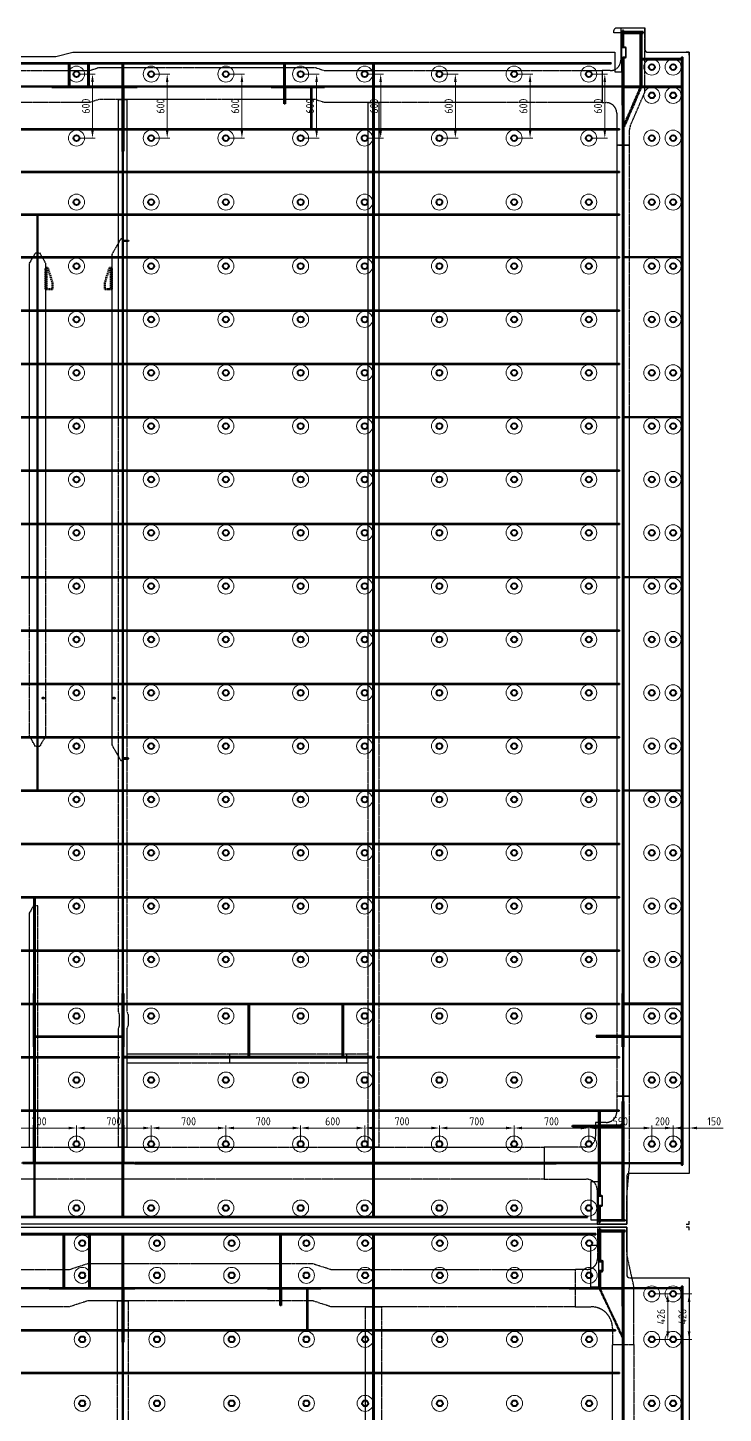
# Model space of a CAD drawing. Header units: millimetres. Extents: x -15442 to 12548, y -1071 to 35750.
# Drawn here: x -8719 to -2202, y 22660 to 35649 of the extents above; entities that cross this region are included whole.
import ezdxf

# ---------------------------------------------------------------- set-up
doc = ezdxf.new("R2010")
doc.units = ezdxf.units.MM
for name, pattern in [('ACAD_ISO10W100', [18, 12, -3, 0, -3]), ('AM_ISO02W050', [7.5, 6, -1.5]), ('AM_ISO08W050', [18, 12, -1.5, 3, -1.5]), ('AM_ISO09W050', [22.5, 12, -1.5, 3, -1.5, 3, -1.5])]:
    doc.linetypes.add(name, pattern=pattern)
for name, color, linetype, lineweight in [('Mechanical-AM_0', 7, 'Continuous', 40), ('Mechanical-AM_11', 3, 'AM_ISO09W050', 25), ('Mechanical-AM_2', 40, 'ACAD_ISO10W100', 70), ('Mechanical-AM_3', 6, 'AM_ISO02W050', 35), ('Mechanical-AM_7', 4, 'AM_ISO08W050', 25), ('Mechanical-AM_9', 253, 'Continuous', 0)]:
    doc.layers.add(name, color=color, linetype=linetype, lineweight=lineweight)
doc.styles.get("Standard").update_dxf_attribs({"font": 'ISOCP.SHX'})
doc.dimstyles.new('AM_ISO', dxfattribs={"dimtxt": 3, "dimasz": 3, "dimexe": 1, "dimexo": 1, "dimgap": 1, "dimtad": 1, "dimdec": 0, "dimdsep": 46, "dimtxsty": 'Standard', "dimcen": 0, "dimclrd": 256, "dimclre": 256, "dimclrt": 2, "dimadec": 0, "dimazin": 2, "dimtp": 0.1, "dimtm": 0.1, "dimtfac": 0.71, "dimtdec": 0, "dimtmove": 0, "dimatfit": 3, "dimfxl": 1, "dimtzin": 0, "dimlwd": -1, "dimlwe": -1, "dimarcsym": 1})

# ---------------------------------------------------------------- blocks, each defined once
blk = doc.blocks.new('cover in closed box DN90xSCH40')
for points in [[(30, 51), (5, 51), (5, 45), (30, 45)], [(36, -48), (36, 48), (30, 48), (30, -48)], [(30, -45), (5, -45), (5, -51), (30, -51)]]:
    blk.add_lwpolyline(points, close=True)
for points in [[(5, 51), (2, 51), (5, 48)], [(30, 48), (30, 51), (33, 48)], [(5, -51), (5, -48), (2, -51)], [(30, -48), (30, -51), (33, -48)]]:
    blk.add_solid(points)
blk = doc.blocks.new('stop plate-tv')
blk.add_line((200, 9), (0, 9))
blk.add_lwpolyline([(0, 0), (200, 0), (200, 20), (60, 65), (0, 65)], close=True)
blk = doc.blocks.new('*D1451')
at = {"layer": 'Defpoints', "color": 0, "transparency": 16777216}
for p in [(-8262, 25334), (-8962, 25184), (-8262, 25184)]:
    blk.add_point(p, dxfattribs=at)
at = {"layer": 'Mechanical-AM_9', "transparency": 16777216}
for p, q in [((-8962, 25209), (-8962, 25359)), ((-8887, 25334), (-8337, 25334)), ((-8262, 25209), (-8262, 25359))]:
    blk.add_line(p, q, dxfattribs=at)
for points in [[(-8887, 25347), (-8887, 25322), (-8962, 25334)], [(-8337, 25347), (-8337, 25322), (-8262, 25334)]]:
    blk.add_solid(points, dxfattribs=at)
at = {"layer": 'Mechanical-AM_9', "color": 2, "transparency": 16777216, "insert": (-8612, 25397), "char_height": 75, "attachment_point": 5}
blk.add_mtext('700', dxfattribs=at)
blk = doc.blocks.new('*D1452')
at = {"layer": 'Defpoints', "color": 0, "transparency": 16777216}
for p in [(-7562, 25334), (-8262, 25184), (-7562, 25184)]:
    blk.add_point(p, dxfattribs=at)
at = {"layer": 'Mechanical-AM_9', "transparency": 16777216}
for p, q in [((-8262, 25209), (-8262, 25359)), ((-8187, 25334), (-7637, 25334)), ((-7562, 25209), (-7562, 25359))]:
    blk.add_line(p, q, dxfattribs=at)
for points in [[(-8187, 25347), (-8187, 25322), (-8262, 25334)], [(-7637, 25347), (-7637, 25322), (-7562, 25334)]]:
    blk.add_solid(points, dxfattribs=at)
at = {"layer": 'Mechanical-AM_9', "color": 2, "transparency": 16777216, "insert": (-7912, 25397), "char_height": 75, "attachment_point": 5}
blk.add_mtext('700', dxfattribs=at)
blk = doc.blocks.new('*D1453')
at = {"layer": 'Defpoints', "color": 0, "transparency": 16777216}
for p in [(-6862, 25334), (-7562, 25184), (-6862, 25184)]:
    blk.add_point(p, dxfattribs=at)
at = {"layer": 'Mechanical-AM_9', "transparency": 16777216}
for p, q in [((-7562, 25209), (-7562, 25359)), ((-7487, 25334), (-6937, 25334)), ((-6862, 25209), (-6862, 25359))]:
    blk.add_line(p, q, dxfattribs=at)
for points in [[(-7487, 25347), (-7487, 25322), (-7562, 25334)], [(-6937, 25347), (-6937, 25322), (-6862, 25334)]]:
    blk.add_solid(points, dxfattribs=at)
at = {"layer": 'Mechanical-AM_9', "color": 2, "transparency": 16777216, "insert": (-7212, 25397), "char_height": 75, "attachment_point": 5}
blk.add_mtext('700', dxfattribs=at)
blk = doc.blocks.new('*D1454')
at = {"layer": 'Defpoints', "color": 0, "transparency": 16777216}
for p in [(-6162, 25334), (-6862, 25184), (-6162, 25184)]:
    blk.add_point(p, dxfattribs=at)
at = {"layer": 'Mechanical-AM_9', "transparency": 16777216}
for p, q in [((-6862, 25209), (-6862, 25359)), ((-6787, 25334), (-6237, 25334)), ((-6162, 25209), (-6162, 25359))]:
    blk.add_line(p, q, dxfattribs=at)
for points in [[(-6787, 25347), (-6787, 25322), (-6862, 25334)], [(-6237, 25347), (-6237, 25322), (-6162, 25334)]]:
    blk.add_solid(points, dxfattribs=at)
at = {"layer": 'Mechanical-AM_9', "color": 2, "transparency": 16777216, "insert": (-6512, 25397), "char_height": 75, "attachment_point": 5}
blk.add_mtext('700', dxfattribs=at)
blk = doc.blocks.new('*D1455')
at = {"layer": 'Defpoints', "color": 0, "transparency": 16777216}
for p in [(-5562, 25334), (-6162, 25184), (-5562, 25184)]:
    blk.add_point(p, dxfattribs=at)
at = {"layer": 'Mechanical-AM_9', "transparency": 16777216}
for p, q in [((-6162, 25209), (-6162, 25359)), ((-6087, 25334), (-5637, 25334)), ((-5562, 25209), (-5562, 25359))]:
    blk.add_line(p, q, dxfattribs=at)
for points in [[(-6087, 25347), (-6087, 25322), (-6162, 25334)], [(-5637, 25347), (-5637, 25322), (-5562, 25334)]]:
    blk.add_solid(points, dxfattribs=at)
at = {"layer": 'Mechanical-AM_9', "color": 2, "transparency": 16777216, "insert": (-5862, 25397), "char_height": 75, "attachment_point": 5}
blk.add_mtext('600', dxfattribs=at)
blk = doc.blocks.new('*D1456')
at = {"layer": 'Defpoints', "color": 0, "transparency": 16777216}
for p in [(-4862, 25334), (-5562, 25184), (-4862, 25184)]:
    blk.add_point(p, dxfattribs=at)
at = {"layer": 'Mechanical-AM_9', "transparency": 16777216}
for p, q in [((-5562, 25209), (-5562, 25359)), ((-5487, 25334), (-4937, 25334)), ((-4862, 25209), (-4862, 25359))]:
    blk.add_line(p, q, dxfattribs=at)
for points in [[(-5487, 25347), (-5487, 25322), (-5562, 25334)], [(-4937, 25347), (-4937, 25322), (-4862, 25334)]]:
    blk.add_solid(points, dxfattribs=at)
at = {"layer": 'Mechanical-AM_9', "color": 2, "transparency": 16777216, "insert": (-5212, 25397), "char_height": 75, "attachment_point": 5}
blk.add_mtext('700', dxfattribs=at)
blk = doc.blocks.new('*D1457')
at = {"layer": 'Defpoints', "color": 0, "transparency": 16777216}
for p in [(-4162, 25334), (-4862, 25184), (-4162, 25184)]:
    blk.add_point(p, dxfattribs=at)
at = {"layer": 'Mechanical-AM_9', "transparency": 16777216}
for p, q in [((-4862, 25209), (-4862, 25359)), ((-4787, 25334), (-4237, 25334)), ((-4162, 25209), (-4162, 25359))]:
    blk.add_line(p, q, dxfattribs=at)
for points in [[(-4787, 25347), (-4787, 25322), (-4862, 25334)], [(-4237, 25347), (-4237, 25322), (-4162, 25334)]]:
    blk.add_solid(points, dxfattribs=at)
at = {"layer": 'Mechanical-AM_9', "color": 2, "transparency": 16777216, "insert": (-4512, 25397), "char_height": 75, "attachment_point": 5}
blk.add_mtext('700', dxfattribs=at)
blk = doc.blocks.new('*D1458')
at = {"layer": 'Defpoints', "color": 0, "transparency": 16777216}
for p in [(-3462, 25334), (-4162, 25184), (-3462, 25184)]:
    blk.add_point(p, dxfattribs=at)
at = {"layer": 'Mechanical-AM_9', "transparency": 16777216}
for p, q in [((-4162, 25209), (-4162, 25359)), ((-4087, 25334), (-3537, 25334)), ((-3462, 25209), (-3462, 25359))]:
    blk.add_line(p, q, dxfattribs=at)
for points in [[(-4087, 25347), (-4087, 25322), (-4162, 25334)], [(-3537, 25347), (-3537, 25322), (-3462, 25334)]]:
    blk.add_solid(points, dxfattribs=at)
at = {"layer": 'Mechanical-AM_9', "color": 2, "transparency": 16777216, "insert": (-3812, 25397), "char_height": 75, "attachment_point": 5}
blk.add_mtext('700', dxfattribs=at)
blk = doc.blocks.new('*D1459')
at = {"layer": 'Defpoints', "color": 0, "transparency": 16777216}
for p in [(-2872, 25334), (-3462, 25184), (-2872, 25184)]:
    blk.add_point(p, dxfattribs=at)
at = {"layer": 'Mechanical-AM_9', "transparency": 16777216}
for p, q in [((-3462, 25209), (-3462, 25359)), ((-3387, 25334), (-2947, 25334)), ((-2872, 25209), (-2872, 25359))]:
    blk.add_line(p, q, dxfattribs=at)
for points in [[(-3387, 25347), (-3387, 25322), (-3462, 25334)], [(-2947, 25347), (-2947, 25322), (-2872, 25334)]]:
    blk.add_solid(points, dxfattribs=at)
at = {"layer": 'Mechanical-AM_9', "color": 2, "transparency": 16777216, "insert": (-3167, 25397), "char_height": 75, "attachment_point": 5}
blk.add_mtext('590', dxfattribs=at)
blk = doc.blocks.new('*D1460')
at = {"layer": 'Defpoints', "color": 0, "transparency": 16777216}
for p in [(-2672, 25334), (-2872, 25184), (-2672, 25184)]:
    blk.add_point(p, dxfattribs=at)
at = {"layer": 'Mechanical-AM_9', "transparency": 16777216}
for p, q in [((-2947, 25334), (-3022, 25334)), ((-2872, 25209), (-2872, 25359)), ((-2872, 25334), (-2672, 25334)), ((-2672, 25209), (-2672, 25359)), ((-2597, 25334), (-2522, 25334))]:
    blk.add_line(p, q, dxfattribs=at)
for points in [[(-2947, 25347), (-2947, 25322), (-2872, 25334)], [(-2597, 25347), (-2597, 25322), (-2672, 25334)]]:
    blk.add_solid(points, dxfattribs=at)
at = {"layer": 'Mechanical-AM_9', "color": 2, "transparency": 16777216, "insert": (-2772, 25397), "char_height": 75, "attachment_point": 5}
blk.add_mtext('200', dxfattribs=at)
blk = doc.blocks.new('*D1461')
at = {"layer": 'Defpoints', "color": 0, "transparency": 16777216}
for p in [(-2522, 25334), (-2672, 25184), (-2522, 25184)]:
    blk.add_point(p, dxfattribs=at)
at = {"layer": 'Mechanical-AM_9', "transparency": 16777216}
for p, q in [((-2747, 25334), (-2822, 25334)), ((-2672, 25209), (-2672, 25359)), ((-2672, 25334), (-2522, 25334)), ((-2522, 25209), (-2522, 25359)), ((-2447, 25334), (-2202, 25334))]:
    blk.add_line(p, q, dxfattribs=at)
for points in [[(-2747, 25347), (-2747, 25322), (-2672, 25334)], [(-2447, 25347), (-2447, 25322), (-2522, 25334)]]:
    blk.add_solid(points, dxfattribs=at)
at = {"layer": 'Mechanical-AM_9', "color": 2, "transparency": 16777216, "insert": (-2287, 25397), "char_height": 75, "attachment_point": 5}
blk.add_mtext('150', dxfattribs=at)
blk = doc.blocks.new('*D1433')
at = {"layer": 'Defpoints', "color": 0, "transparency": 16777216}
for p in [(-8262, 35214), (-8112, 35214), (-8262, 34614)]:
    blk.add_point(p, dxfattribs=at)
at = {"layer": 'Mechanical-AM_9', "transparency": 16777216}
for p, q in [((-8237, 35214), (-8087, 35214)), ((-8112, 34689), (-8112, 35139)), ((-8237, 34614), (-8087, 34614))]:
    blk.add_line(p, q, dxfattribs=at)
for points in [[(-8125, 35139), (-8100, 35139), (-8112, 35214)], [(-8125, 34689), (-8100, 34689), (-8112, 34614)]]:
    blk.add_solid(points, dxfattribs=at)
at = {"layer": 'Mechanical-AM_9', "color": 2, "transparency": 16777216, "insert": (-8175, 34914), "char_height": 75, "attachment_point": 5, "rotation": 90}
blk.add_mtext('600', dxfattribs=at)
blk = doc.blocks.new('*D1434')
at = {"layer": 'Defpoints', "color": 0, "transparency": 16777216}
for p in [(-7562, 35214), (-7412, 35214), (-7562, 34614)]:
    blk.add_point(p, dxfattribs=at)
at = {"layer": 'Mechanical-AM_9', "transparency": 16777216}
for p, q in [((-7537, 35214), (-7387, 35214)), ((-7412, 34689), (-7412, 35139)), ((-7537, 34614), (-7387, 34614))]:
    blk.add_line(p, q, dxfattribs=at)
for points in [[(-7425, 35139), (-7400, 35139), (-7412, 35214)], [(-7425, 34689), (-7400, 34689), (-7412, 34614)]]:
    blk.add_solid(points, dxfattribs=at)
at = {"layer": 'Mechanical-AM_9', "color": 2, "transparency": 16777216, "insert": (-7475, 34914), "char_height": 75, "attachment_point": 5, "rotation": 90}
blk.add_mtext('600', dxfattribs=at)
blk = doc.blocks.new('*D1435')
at = {"layer": 'Defpoints', "color": 0, "transparency": 16777216}
for p in [(-6862, 35214), (-6712, 35214), (-6862, 34614)]:
    blk.add_point(p, dxfattribs=at)
at = {"layer": 'Mechanical-AM_9', "transparency": 16777216}
for p, q in [((-6837, 35214), (-6687, 35214)), ((-6712, 34689), (-6712, 35139)), ((-6837, 34614), (-6687, 34614))]:
    blk.add_line(p, q, dxfattribs=at)
for points in [[(-6725, 35139), (-6700, 35139), (-6712, 35214)], [(-6725, 34689), (-6700, 34689), (-6712, 34614)]]:
    blk.add_solid(points, dxfattribs=at)
at = {"layer": 'Mechanical-AM_9', "color": 2, "transparency": 16777216, "insert": (-6775, 34914), "char_height": 75, "attachment_point": 5, "rotation": 90}
blk.add_mtext('600', dxfattribs=at)
blk = doc.blocks.new('*D1436')
at = {"layer": 'Defpoints', "color": 0, "transparency": 16777216}
for p in [(-6162, 35214), (-6012, 35214), (-6162, 34614)]:
    blk.add_point(p, dxfattribs=at)
at = {"layer": 'Mechanical-AM_9', "transparency": 16777216}
for p, q in [((-6137, 35214), (-5987, 35214)), ((-6012, 34689), (-6012, 35139)), ((-6137, 34614), (-5987, 34614))]:
    blk.add_line(p, q, dxfattribs=at)
for points in [[(-6025, 35139), (-6000, 35139), (-6012, 35214)], [(-6025, 34689), (-6000, 34689), (-6012, 34614)]]:
    blk.add_solid(points, dxfattribs=at)
at = {"layer": 'Mechanical-AM_9', "color": 2, "transparency": 16777216, "insert": (-6075, 34914), "char_height": 75, "attachment_point": 5, "rotation": 90}
blk.add_mtext('600', dxfattribs=at)
blk = doc.blocks.new('*D1437')
at = {"layer": 'Defpoints', "color": 0, "transparency": 16777216}
for p in [(-5562, 35214), (-5412, 35214), (-5562, 34614)]:
    blk.add_point(p, dxfattribs=at)
at = {"layer": 'Mechanical-AM_9', "transparency": 16777216}
for p, q in [((-5537, 35214), (-5387, 35214)), ((-5412, 34689), (-5412, 35139)), ((-5537, 34614), (-5387, 34614))]:
    blk.add_line(p, q, dxfattribs=at)
for points in [[(-5425, 35139), (-5400, 35139), (-5412, 35214)], [(-5425, 34689), (-5400, 34689), (-5412, 34614)]]:
    blk.add_solid(points, dxfattribs=at)
at = {"layer": 'Mechanical-AM_9', "color": 2, "transparency": 16777216, "insert": (-5475, 34914), "char_height": 75, "attachment_point": 5, "rotation": 90}
blk.add_mtext('600', dxfattribs=at)
blk = doc.blocks.new('*D1438')
at = {"layer": 'Defpoints', "color": 0, "transparency": 16777216}
for p in [(-4862, 35214), (-4712, 35214), (-4862, 34614)]:
    blk.add_point(p, dxfattribs=at)
at = {"layer": 'Mechanical-AM_9', "transparency": 16777216}
for p, q in [((-4837, 35214), (-4687, 35214)), ((-4712, 34689), (-4712, 35139)), ((-4837, 34614), (-4687, 34614))]:
    blk.add_line(p, q, dxfattribs=at)
for points in [[(-4725, 35139), (-4700, 35139), (-4712, 35214)], [(-4725, 34689), (-4700, 34689), (-4712, 34614)]]:
    blk.add_solid(points, dxfattribs=at)
at = {"layer": 'Mechanical-AM_9', "color": 2, "transparency": 16777216, "insert": (-4775, 34914), "char_height": 75, "attachment_point": 5, "rotation": 90}
blk.add_mtext('600', dxfattribs=at)
blk = doc.blocks.new('*D1439')
at = {"layer": 'Defpoints', "color": 0, "transparency": 16777216}
for p in [(-4162, 35214), (-4012, 35214), (-4162, 34614)]:
    blk.add_point(p, dxfattribs=at)
at = {"layer": 'Mechanical-AM_9', "transparency": 16777216}
for p, q in [((-4137, 35214), (-3987, 35214)), ((-4012, 34689), (-4012, 35139)), ((-4137, 34614), (-3987, 34614))]:
    blk.add_line(p, q, dxfattribs=at)
for points in [[(-4025, 35139), (-4000, 35139), (-4012, 35214)], [(-4025, 34689), (-4000, 34689), (-4012, 34614)]]:
    blk.add_solid(points, dxfattribs=at)
at = {"layer": 'Mechanical-AM_9', "color": 2, "transparency": 16777216, "insert": (-4075, 34914), "char_height": 75, "attachment_point": 5, "rotation": 90}
blk.add_mtext('600', dxfattribs=at)
blk = doc.blocks.new('*D1440')
at = {"layer": 'Defpoints', "color": 0, "transparency": 16777216}
for p in [(-3462, 35214), (-3312, 35214), (-3462, 34614)]:
    blk.add_point(p, dxfattribs=at)
at = {"layer": 'Mechanical-AM_9', "transparency": 16777216}
for p, q in [((-3437, 35214), (-3287, 35214)), ((-3312, 34689), (-3312, 35139)), ((-3437, 34614), (-3287, 34614))]:
    blk.add_line(p, q, dxfattribs=at)
for points in [[(-3325, 35139), (-3300, 35139), (-3312, 35214)], [(-3325, 34689), (-3300, 34689), (-3312, 34614)]]:
    blk.add_solid(points, dxfattribs=at)
at = {"layer": 'Mechanical-AM_9', "color": 2, "transparency": 16777216, "insert": (-3375, 34914), "char_height": 75, "attachment_point": 5, "rotation": 90}
blk.add_mtext('600', dxfattribs=at)
blk = doc.blocks.new('*D1548')
at = {"layer": 'Defpoints', "color": 0, "transparency": 16777216}
for p in [(-2672, 23779), (-2522, 23779), (-2672, 23353)]:
    blk.add_point(p, dxfattribs=at)
at = {"layer": 'Mechanical-AM_9', "transparency": 16777216}
for p, q in [((-2647, 23779), (-2497, 23779)), ((-2522, 23428), (-2522, 23704)), ((-2647, 23353), (-2497, 23353))]:
    blk.add_line(p, q, dxfattribs=at)
for points in [[(-2535, 23704), (-2510, 23704), (-2522, 23779)], [(-2535, 23428), (-2510, 23428), (-2522, 23353)]]:
    blk.add_solid(points, dxfattribs=at)
at = {"layer": 'Mechanical-AM_9', "color": 2, "transparency": 16777216, "insert": (-2585, 23566), "char_height": 75, "attachment_point": 5, "rotation": 90}
blk.add_mtext('426', dxfattribs=at)
blk = doc.blocks.new('*D1551')
at = {"layer": 'Defpoints', "color": 0, "transparency": 16777216}
for p in [(-2872, 23779), (-2722, 23779), (-2872, 23353)]:
    blk.add_point(p, dxfattribs=at)
at = {"layer": 'Mechanical-AM_9', "transparency": 16777216}
for p, q in [((-2847, 23779), (-2697, 23779)), ((-2722, 23428), (-2722, 23704)), ((-2847, 23353), (-2697, 23353))]:
    blk.add_line(p, q, dxfattribs=at)
for points in [[(-2735, 23704), (-2710, 23704), (-2722, 23779)], [(-2735, 23428), (-2710, 23428), (-2722, 23353)]]:
    blk.add_solid(points, dxfattribs=at)
at = {"layer": 'Mechanical-AM_9', "color": 2, "transparency": 16777216, "insert": (-2785, 23566), "char_height": 75, "attachment_point": 5, "rotation": 90}
blk.add_mtext('426', dxfattribs=at)
blk = doc.blocks.new('PNL_01_2_1_L.H_2', base_point=(-15292.1, 24434.2))
at = {"color": 4}
for centre in [(-8262.1, 35214.2), (-7562.1, 35214.2), (-6862.1, 35214.2), (-6162.1, 35214.2), (-5562.1, 35214.2), (-4862.1, 35214.2), (-4162.1, 35214.2), (-3462.1, 35214.2)]:
    blk.add_circle(centre, 27.5, dxfattribs=at)
for centre in [(-2872.1, 35280.2), (-2672.1, 35280.2), (-2872.1, 35015.2), (-2672.1, 35015.2), (-8262.1, 34614.2), (-7562.1, 34614.2), (-6862.1, 34614.2), (-6162.1, 34614.2), (-5562.1, 34614.2), (-4862.1, 34614.2), (-4162.1, 34614.2), (-3462.1, 34614.2), (-2872.1, 34614.2), (-2672.1, 34614.2), (-8262.1, 34014.2), (-7562.1, 34014.2), (-6862.1, 34014.2), (-6162.1, 34014.2), (-5562.1, 34014.2), (-4862.1, 34014.2), (-4162.1, 34014.2), (-3462.1, 34014.2), (-2872.1, 34014.2), (-2672.1, 34014.2), (-8262.1, 33414.2), (-7562.1, 33414.2), (-6862.1, 33414.2), (-6162.1, 33414.2), (-5562.1, 33414.2), (-4862.1, 33414.2), (-4162.1, 33414.2), (-3462.1, 33414.2), (-2872.1, 33414.2), (-2672.1, 33414.2), (-8262.1, 32914.2), (-7562.1, 32914.2), (-6862.1, 32914.2), (-6162.1, 32914.2), (-5562.1, 32914.2), (-4862.1, 32914.2), (-4162.1, 32914.2), (-3462.1, 32914.2), (-2872.1, 32914.2), (-2672.1, 32914.2), (-8262.1, 32414.2), (-7562.1, 32414.2), (-6862.1, 32414.2), (-6162.1, 32414.2), (-5562.1, 32414.2), (-4862.1, 32414.2), (-4162.1, 32414.2), (-3462.1, 32414.2), (-2872.1, 32414.2), (-2672.1, 32414.2), (-8262.1, 31914.2), (-7562.1, 31914.2), (-6862.1, 31914.2), (-6162.1, 31914.2), (-5562.1, 31914.2), (-4862.1, 31914.2), (-4162.1, 31914.2), (-3462.1, 31914.2), (-2872.1, 31914.2), (-2672.1, 31914.2), (-8262.1, 31414.2), (-7562.1, 31414.2), (-6862.1, 31414.2), (-6162.1, 31414.2), (-5562.1, 31414.2), (-4862.1, 31414.2), (-4162.1, 31414.2), (-3462.1, 31414.2), (-2872.1, 31414.2), (-2672.1, 31414.2), (-8262.1, 30914.2), (-7562.1, 30914.2), (-6862.1, 30914.2), (-6162.1, 30914.2), (-5562.1, 30914.2), (-4862.1, 30914.2), (-4162.1, 30914.2), (-3462.1, 30914.2), (-2872.1, 30914.2), (-2672.1, 30914.2), (-8262.1, 30414.2), (-7562.1, 30414.2), (-6862.1, 30414.2), (-6162.1, 30414.2), (-5562.1, 30414.2), (-4862.1, 30414.2), (-4162.1, 30414.2), (-3462.1, 30414.2), (-2872.1, 30414.2), (-2672.1, 30414.2), (-8262.1, 29914.2), (-7562.1, 29914.2), (-6862.1, 29914.2), (-6162.1, 29914.2), (-5562.1, 29914.2), (-4862.1, 29914.2), (-4162.1, 29914.2), (-3462.1, 29914.2), (-2872.1, 29914.2), (-2672.1, 29914.2), (-8262.1, 29414.2), (-7562.1, 29414.2), (-6862.1, 29414.2), (-6162.1, 29414.2), (-5562.1, 29414.2), (-4862.1, 29414.2), (-4162.1, 29414.2), (-3462.1, 29414.2), (-2872.1, 29414.2), (-2672.1, 29414.2), (-8262.1, 28914.2), (-7562.1, 28914.2), (-6862.1, 28914.2), (-6162.1, 28914.2), (-5562.1, 28914.2), (-4862.1, 28914.2), (-4162.1, 28914.2), (-3462.1, 28914.2), (-2872.1, 28914.2), (-2672.1, 28914.2), (-8262.1, 28414.2), (-7562.1, 28414.2), (-6862.1, 28414.2), (-6162.1, 28414.2), (-5562.1, 28414.2), (-4862.1, 28414.2), (-4162.1, 28414.2), (-3462.1, 28414.2), (-2872.1, 28414.2), (-2672.1, 28414.2), (-8262.1, 27914.2), (-7562.1, 27914.2), (-6862.1, 27914.2), (-6162.1, 27914.2), (-5562.1, 27914.2), (-4862.1, 27914.2), (-4162.1, 27914.2), (-3462.1, 27914.2), (-2872.1, 27914.2), (-2672.1, 27914.2), (-8262.1, 27414.2), (-7562.1, 27414.2), (-6862.1, 27414.2), (-6162.1, 27414.2), (-5562.1, 27414.2), (-4862.1, 27414.2), (-4162.1, 27414.2), (-3462.1, 27414.2), (-2872.1, 27414.2), (-2672.1, 27414.2), (-8262.1, 26914.2), (-7562.1, 26914.2), (-6862.1, 26914.2), (-6162.1, 26914.2), (-5562.1, 26914.2), (-4862.1, 26914.2), (-4162.1, 26914.2), (-3462.1, 26914.2), (-2872.1, 26914.2), (-2672.1, 26914.2), (-8262.1, 26384.2), (-7562.1, 26384.2), (-6862.1, 26384.2), (-6162.1, 26384.2), (-5562.1, 26384.2), (-4862.1, 26384.2), (-4162.1, 26384.2), (-3462.1, 26384.2), (-2872.1, 26384.2), (-2672.1, 26384.2), (-8262.1, 25784.2), (-7562.1, 25784.2), (-6862.1, 25784.2), (-6162.1, 25784.2), (-5562.1, 25784.2), (-4862.1, 25784.2), (-4162.1, 25784.2), (-3462.1, 25784.2), (-2872.1, 25784.2), (-2672.1, 25784.2), (-8262.1, 25184.2), (-7562.1, 25184.2), (-6862.1, 25184.2), (-6162.1, 25184.2), (-5562.1, 25184.2), (-4862.1, 25184.2), (-4162.1, 25184.2), (-3462.1, 25184.2), (-2872.1, 25184.2), (-2672.1, 25184.2), (-8262.1, 24584.2), (-7562.1, 24584.2), (-6862.1, 24584.2), (-6162.1, 24584.2), (-5562.1, 24584.2), (-4862.1, 24584.2), (-4162.1, 24584.2), (-3462.1, 24584.2)]:
    blk.add_circle(centre, 27.5)
at = {"layer": 'Mechanical-AM_9'}
for centre in [(-2872.1, 35280.2), (-2672.1, 35280.2), (-8262.1, 35214.2), (-7562.1, 35214.2), (-6862.1, 35214.2), (-6162.1, 35214.2), (-5562.1, 35214.2), (-4862.1, 35214.2), (-4162.1, 35214.2), (-3462.1, 35214.2), (-2872.1, 35015.2), (-2672.1, 35015.2), (-8262.1, 34614.2), (-7562.1, 34614.2), (-6862.1, 34614.2), (-6162.1, 34614.2), (-5562.1, 34614.2), (-4862.1, 34614.2), (-4162.1, 34614.2), (-3462.1, 34614.2), (-2872.1, 34614.2), (-2672.1, 34614.2), (-8262.1, 34014.2), (-7562.1, 34014.2), (-6862.1, 34014.2), (-6162.1, 34014.2), (-5562.1, 34014.2), (-4862.1, 34014.2), (-4162.1, 34014.2), (-3462.1, 34014.2), (-2872.1, 34014.2), (-2672.1, 34014.2), (-8262.1, 33414.2), (-7562.1, 33414.2), (-6862.1, 33414.2), (-6162.1, 33414.2), (-5562.1, 33414.2), (-4862.1, 33414.2), (-4162.1, 33414.2), (-3462.1, 33414.2), (-2872.1, 33414.2), (-2672.1, 33414.2), (-8262.1, 32914.2), (-7562.1, 32914.2), (-6862.1, 32914.2), (-6162.1, 32914.2), (-5562.1, 32914.2), (-4862.1, 32914.2), (-4162.1, 32914.2), (-3462.1, 32914.2), (-2872.1, 32914.2), (-2672.1, 32914.2), (-8262.1, 32414.2), (-7562.1, 32414.2), (-6862.1, 32414.2), (-6162.1, 32414.2), (-5562.1, 32414.2), (-4862.1, 32414.2), (-4162.1, 32414.2), (-3462.1, 32414.2), (-2872.1, 32414.2), (-2672.1, 32414.2), (-8262.1, 31914.2), (-7562.1, 31914.2), (-6862.1, 31914.2), (-6162.1, 31914.2), (-5562.1, 31914.2), (-4862.1, 31914.2), (-4162.1, 31914.2), (-3462.1, 31914.2), (-2872.1, 31914.2), (-2672.1, 31914.2), (-8262.1, 31414.2), (-7562.1, 31414.2), (-6862.1, 31414.2), (-6162.1, 31414.2), (-5562.1, 31414.2), (-4862.1, 31414.2), (-4162.1, 31414.2), (-3462.1, 31414.2), (-2872.1, 31414.2), (-2672.1, 31414.2), (-8262.1, 30914.2), (-7562.1, 30914.2), (-6862.1, 30914.2), (-6162.1, 30914.2), (-5562.1, 30914.2), (-4862.1, 30914.2), (-4162.1, 30914.2), (-3462.1, 30914.2), (-2872.1, 30914.2), (-2672.1, 30914.2), (-8262.1, 30414.2), (-7562.1, 30414.2), (-6862.1, 30414.2), (-6162.1, 30414.2), (-5562.1, 30414.2), (-4862.1, 30414.2), (-4162.1, 30414.2), (-3462.1, 30414.2), (-2872.1, 30414.2), (-2672.1, 30414.2), (-8262.1, 29914.2), (-7562.1, 29914.2), (-6862.1, 29914.2), (-6162.1, 29914.2), (-5562.1, 29914.2), (-4862.1, 29914.2), (-4162.1, 29914.2), (-3462.1, 29914.2), (-2872.1, 29914.2), (-2672.1, 29914.2), (-8262.1, 29414.2), (-7562.1, 29414.2), (-6862.1, 29414.2), (-6162.1, 29414.2), (-5562.1, 29414.2), (-4862.1, 29414.2), (-4162.1, 29414.2), (-3462.1, 29414.2), (-2872.1, 29414.2), (-2672.1, 29414.2), (-8262.1, 28914.2), (-7562.1, 28914.2), (-6862.1, 28914.2), (-6162.1, 28914.2), (-5562.1, 28914.2), (-4862.1, 28914.2), (-4162.1, 28914.2), (-3462.1, 28914.2), (-2872.1, 28914.2), (-2672.1, 28914.2), (-8262.1, 28414.2), (-7562.1, 28414.2), (-6862.1, 28414.2), (-6162.1, 28414.2), (-5562.1, 28414.2), (-4862.1, 28414.2), (-4162.1, 28414.2), (-3462.1, 28414.2), (-2872.1, 28414.2), (-2672.1, 28414.2), (-8262.1, 27914.2), (-7562.1, 27914.2), (-6862.1, 27914.2), (-6162.1, 27914.2), (-5562.1, 27914.2), (-4862.1, 27914.2), (-4162.1, 27914.2), (-3462.1, 27914.2), (-2872.1, 27914.2), (-2672.1, 27914.2), (-8262.1, 27414.2), (-7562.1, 27414.2), (-6862.1, 27414.2), (-6162.1, 27414.2), (-5562.1, 27414.2), (-4862.1, 27414.2), (-4162.1, 27414.2), (-3462.1, 27414.2), (-2872.1, 27414.2), (-2672.1, 27414.2), (-8262.1, 26914.2), (-7562.1, 26914.2), (-6862.1, 26914.2), (-6162.1, 26914.2), (-5562.1, 26914.2), (-4862.1, 26914.2), (-4162.1, 26914.2), (-3462.1, 26914.2), (-2872.1, 26914.2), (-2672.1, 26914.2), (-8262.1, 26384.2), (-7562.1, 26384.2), (-6862.1, 26384.2), (-6162.1, 26384.2), (-5562.1, 26384.2), (-4862.1, 26384.2), (-4162.1, 26384.2), (-3462.1, 26384.2), (-2872.1, 26384.2), (-2672.1, 26384.2), (-8262.1, 25784.2), (-7562.1, 25784.2), (-6862.1, 25784.2), (-6162.1, 25784.2), (-5562.1, 25784.2), (-4862.1, 25784.2), (-4162.1, 25784.2), (-3462.1, 25784.2), (-2872.1, 25784.2), (-2672.1, 25784.2), (-8262.1, 25184.2), (-7562.1, 25184.2), (-6862.1, 25184.2), (-6162.1, 25184.2), (-5562.1, 25184.2), (-4862.1, 25184.2), (-4162.1, 25184.2), (-3462.1, 25184.2), (-2872.1, 25184.2), (-2672.1, 25184.2), (-8262.1, 24584.2), (-7562.1, 24584.2), (-6862.1, 24584.2), (-6162.1, 24584.2), (-5562.1, 24584.2), (-4862.1, 24584.2), (-4162.1, 24584.2), (-3462.1, 24584.2)]:
    blk.add_circle(centre, 75, dxfattribs=at)
for p1, p2, distance, picture, middle in [((-8262.1, 34614.2), (-8262.1, 35214.2), -150, '*D1433', (-8174.6, 34914.2)), ((-7562.1, 34614.2), (-7562.1, 35214.2), -150, '*D1434', (-7474.6, 34914.2)), ((-6862.1, 34614.2), (-6862.1, 35214.2), -150, '*D1435', (-6774.6, 34914.2)), ((-6162.1, 34614.2), (-6162.1, 35214.2), -150, '*D1436', (-6074.6, 34914.2)), ((-5562.1, 34614.2), (-5562.1, 35214.2), -150, '*D1437', (-5474.6, 34914.2)), ((-4862.1, 34614.2), (-4862.1, 35214.2), -150, '*D1438', (-4774.6, 34914.2)), ((-4162.1, 34614.2), (-4162.1, 35214.2), -150, '*D1439', (-4074.6, 34914.2)), ((-3462.1, 34614.2), (-3462.1, 35214.2), -150, '*D1440', (-3374.6, 34914.2)), ((-8962.1, 25184.2), (-8262.1, 25184.2), 150, '*D1451', (-8612.1, 25396.7)), ((-8262.1, 25184.2), (-7562.1, 25184.2), 150, '*D1452', (-7912.1, 25396.7)), ((-7562.1, 25184.2), (-6862.1, 25184.2), 150, '*D1453', (-7212.1, 25396.7)), ((-6862.1, 25184.2), (-6162.1, 25184.2), 150, '*D1454', (-6512.1, 25396.7)), ((-6162.1, 25184.2), (-5562.1, 25184.2), 150, '*D1455', (-5862.1, 25396.7)), ((-5562.1, 25184.2), (-4862.1, 25184.2), 150, '*D1456', (-5212.1, 25396.7)), ((-4862.1, 25184.2), (-4162.1, 25184.2), 150, '*D1457', (-4512.1, 25396.7)), ((-4162.1, 25184.2), (-3462.1, 25184.2), 150, '*D1458', (-3812.1, 25396.7)), ((-3462.1, 25184.2), (-2872.1, 25184.2), 150, '*D1459', (-3167.1, 25396.7)), ((-2872.1, 25184.2), (-2672.1, 25184.2), 150, '*D1460', (-2772.1, 25396.7)), ((-2672.1, 25184.2), (-2522.1, 25184.2), 150, '*D1461', (-2287.1, 25396.7))]:
    dim = blk.add_aligned_dim(p1=p1, p2=p2, distance=distance, dimstyle='AM_ISO', override={"dimscale": 25}, dxfattribs=at)
    dim.commit()
    dim.dimension.update_dxf_attribs({"geometry": picture, "text_midpoint": middle})
blk = doc.blocks.new('PNL_01_2_2_L.H_2', base_point=(-15292.1, 10174.2))
for centre in [(-8208.2, 24254.2), (-7508.2, 24254.2), (-6808.2, 24254.2), (-6108.2, 24254.2), (-5558.2, 24254.2), (-4858.2, 24254.2), (-4158.2, 24254.2), (-3458.2, 24254.2), (-8208.2, 23953.3), (-7508.2, 23953.3), (-6808.2, 23953.3), (-6108.2, 23953.3), (-5558.2, 23953.3), (-4858.2, 23953.3), (-4158.2, 23953.3), (-3458.2, 23953.3), (-8208.2, 23353.3), (-7508.2, 23353.3), (-6808.2, 23353.3), (-6108.2, 23353.3), (-5558.2, 23353.3), (-4858.2, 23353.3), (-4158.2, 23353.3), (-3458.2, 23353.3), (-8208.2, 22753.3), (-7508.2, 22753.3), (-6808.2, 22753.3), (-6108.2, 22753.3), (-5558.2, 22753.3), (-4858.2, 22753.3), (-4158.2, 22753.3), (-3458.2, 22753.3), (-2872.1, 22753.3), (-2672.1, 22753.3)]:
    blk.add_circle(centre, 27.5)
at = {"color": 4}
for centre in [(-2872.1, 23779.2), (-2672.1, 23779.2), (-2872.1, 23353.3), (-2672.1, 23353.3)]:
    blk.add_circle(centre, 27.5, dxfattribs=at)
at = {"layer": 'Mechanical-AM_9'}
for centre in [(-8208.2, 24254.2), (-7508.2, 24254.2), (-6808.2, 24254.2), (-6108.2, 24254.2), (-5558.2, 24254.2), (-4858.2, 24254.2), (-4158.2, 24254.2), (-3458.2, 24254.2), (-8208.2, 23953.3), (-7508.2, 23953.3), (-6808.2, 23953.3), (-6108.2, 23953.3), (-5558.2, 23953.3), (-4858.2, 23953.3), (-4158.2, 23953.3), (-3458.2, 23953.3), (-2872.1, 23779.2), (-2672.1, 23779.2), (-8208.2, 23353.3), (-7508.2, 23353.3), (-6808.2, 23353.3), (-6108.2, 23353.3), (-5558.2, 23353.3), (-4858.2, 23353.3), (-4158.2, 23353.3), (-3458.2, 23353.3), (-2872.1, 23353.3), (-2672.1, 23353.3), (-8208.2, 22753.3), (-7508.2, 22753.3), (-6808.2, 22753.3), (-6108.2, 22753.3), (-5558.2, 22753.3), (-4858.2, 22753.3), (-4158.2, 22753.3), (-3458.2, 22753.3), (-2872.1, 22753.3), (-2672.1, 22753.3)]:
    blk.add_circle(centre, 75, dxfattribs=at)
for p1, p2, picture, middle in [((-2872.1, 23353.3), (-2872.1, 23779.2), '*D1551', (-2784.6, 23566.3)), ((-2672.1, 23353.3), (-2672.1, 23779.2), '*D1548', (-2584.6, 23566.3))]:
    dim = blk.add_aligned_dim(p1=p1, p2=p2, distance=-150, dimstyle='AM_ISO', override={"dimscale": 25}, dxfattribs=at)
    dim.commit()
    dim.dimension.update_dxf_attribs({"geometry": picture, "text_midpoint": middle})

msp = doc.modelspace()

# ---------------------------------------------------------------- linework, layer by layer
msp.add_lwpolyline([(-9098.1, 35379.2), (-8457.1, 35379.2), (-8297.1, 35419.2), (-3217.1, 35419.2), (-3217.1, 35234.7), (-3152.1, 35234.7), (-3152.1, 35599.7), (-3227.1, 35599.7), (-3227.1, 35619.2, -0.4142136), (-3197.1, 35649.2), (-2938.1, 35649.2), (-2938.1, 35449.2, 0.414215), (-2908.1, 35419.2), (-2522.1, 35419.2), (-2522.1, 24909.2), (-3077.1, 24909.2, 0.4142136), (-3107.1, 24879.2), (-3107.1, 24434.2), (-14757.1, 24434.2)], format="xyb")
for points in [[(-3438.6, 24834.2), (-3373.6, 24834.2), (-3373.6, 24469.2), (-3438.6, 24469.2)], [(-3441.6, 24236.7), (-3370.6, 24236.7), (-3370.6, 23841.7), (-3441.6, 23841.7)]]:
    msp.add_lwpolyline(points, close=True)
msp.add_lwpolyline([(-14757.1, 24404.2), (-3107.1, 24404.2), (-3107.1, 23959.2, 0.4142136), (-3077.1, 23929.2), (-2522.1, 23929.2), (-2522.1, 10389.2), (-3077.1, 10389.2, 0.4142136), (-3107.1, 10359.2), (-3107.1, 10174.2), (-14757.1, 10174.2), (-14757.1, 10359.2, 0.4142136), (-14787.1, 10389.2), (-15292.1, 10389.2), (-15292.1, 23929.2), (-14787.1, 23929.2, 0.4142136), (-14757.1, 23959.2)], format="xyb", close=True)
at = {"layer": 'Mechanical-AM_0', "linetype": 'AM_ISO02W050'}
for points in [[(-3137.1, 35624.2), (-3147.1, 35624.2), (-3147.1, 35468.2), (-3137.1, 35468.2)], [(-2953.1, 35609.2), (-3137.1, 35609.2), (-3137.1, 35599.2), (-2953.1, 35599.2)], [(-2978.1, 35599.2), (-2968.1, 35599.2), (-2968.1, 35099.7), (-2978.1, 35099.7)], [(-3137.1, 34924.3), (-3147.1, 34924.3), (-3147.1, 35366.2), (-3137.1, 35366.2)], [(-8334.1, 35309.2), (-8328.1, 35309.2), (-8328.1, 35099.7), (-8334.1, 35099.7)], [(-8153.1, 35309.2), (-8147.1, 35309.2), (-8147.1, 35099.7), (-8153.1, 35099.7)], [(-7832.1, 35309.2), (-7826.1, 35309.2), (-7826.1, 35099.7), (-7832.1, 35099.7)], [(-6317.2, 35309.2), (-6311.2, 35309.2), (-6311.2, 35100.1), (-6317.2, 35100.1)], [(-5482.1, 35309.2), (-5476.1, 35309.2), (-5476.1, 35099.7), (-5482.1, 35099.7)], [(-14717.1, 35099.7), (-8492.6, 35099.7), (-8492.6, 35093.7), (-14717.1, 35093.7)], [(-7692.6, 35089.7), (-8492.6, 35089.7), (-8492.6, 35099.7), (-7692.6, 35099.7)], [(-7822.1, 34489.7), (-7832.1, 34489.7), (-7832.1, 35089.7), (-7822.1, 35089.7)], [(-6437.2, 35094.1), (-7692.6, 35093.7), (-7692.6, 35099.7), (-6437.2, 35100.1)], [(-5937.2, 35090.1), (-6437.2, 35090.1), (-6437.2, 35100.1), (-5937.2, 35100.1)], [(-6317.2, 35090.1), (-6307.2, 35090.1), (-6307.2, 34935.1), (-6317.2, 34935.1)], [(-6057.3, 35090.1), (-6067.3, 35090.1), (-6067.2, 34701.7), (-6057.2, 34701.7)], [(-3147.1, 35093.7), (-5937.2, 35094.1), (-5937.2, 35100.1), (-3147.1, 35099.7)], [(-5482.1, 35093.7), (-5476.1, 35093.7), (-5476.1, 25007.7), (-5482.1, 25007.7)], [(-3137.1, 35099.7), (-2592.1, 35099.7), (-2592.1, 35089.7), (-3137.1, 35089.7)], [(-2972.7, 35087.2), (-3131.7, 34720.1), (-3137.1, 34722.7), (-2978.1, 35089.7)], [(-3143.1, 34924.3), (-3137.1, 34924.3), (-3137.1, 26595.2), (-3143.1, 26595.2)], [(-7832.1, 26595.7), (-7826.1, 26595.7), (-7826.1, 34489.7), (-7832.1, 34489.7)], [(-8624.1, 28501.7), (-8624.1, 33891.7), (-8630.1, 33891.7), (-8630.1, 28501.7)], [(-7776.1, 33654.7), (-7776.1, 33648.7), (-7826.1, 33648.7), (-7826.1, 33654.7)], [(-3137.1, 33501.7), (-2592.1, 33501.7), (-2592.1, 33495.7), (-3137.1, 33495.7)], [(-3137.1, 32001.7), (-2592.1, 32001.7), (-2592.1, 31995.7), (-3137.1, 31995.7)], [(-3137.1, 30501.7), (-2592.1, 30501.7), (-2592.1, 30495.7), (-3137.1, 30495.7)], [(-7775.9, 28794.7), (-7775.9, 28800.7), (-7825.9, 28800.7), (-7825.9, 28794.7)], [(-3137.1, 28501.7), (-2592.1, 28501.7), (-2592.1, 28495.7), (-3137.1, 28495.7)], [(-8658.1, 27491.7), (-8652.1, 27491.7), (-8652.1, 26595.7), (-8658.1, 26595.7)], [(-8662.1, 26595.7), (-8652.1, 26595.7), (-8652.1, 26095.2), (-8662.1, 26095.2)], [(-7832.1, 26595.7), (-7822.1, 26595.7), (-7822.1, 26095.2), (-7832.1, 26095.2)], [(-3137.1, 26095.3), (-3147.1, 26095.3), (-3147.1, 26595.2), (-3137.1, 26595.2)], [(-3137.1, 26495.7), (-2592.1, 26495.7), (-2592.1, 26501.7), (-3137.1, 26501.7)], [(-6649.9, 26491.7), (-6643.9, 26491.7), (-6643.9, 26001.7), (-6649.9, 26001.7)], [(-5768.9, 26491.7), (-5762.9, 26491.7), (-5762.9, 26001.7), (-5768.9, 26001.7)], [(-8652.1, 26193.7), (-8652.1, 26187.7), (-7832.1, 26187.7), (-7832.1, 26193.7)], [(-3392.1, 26187.7), (-3147.1, 26187.7), (-3147.1, 26197.7), (-3392.1, 26197.7)], [(-3137.1, 26187.7), (-2592.1, 26187.7), (-2592.1, 26193.7), (-3137.1, 26193.7)], [(-8658.1, 26095.2), (-8652.1, 26095.2), (-8652.1, 25361.7), (-8658.1, 25361.7)], [(-7832.1, 26095.2), (-7826.1, 26095.2), (-7826.1, 25361.7), (-7832.1, 25361.7)], [(-7826.1, 25995.7), (-5482.1, 25995.7), (-5482.1, 26001.7), (-7826.1, 26001.7)], [(-3137.1, 26095.3), (-3143.1, 26095.3), (-3143.1, 25583.7), (-3137.1, 25583.7)], [(-3358.6, 25011.7), (-3368.6, 25011.7), (-3368.6, 25491.7), (-3358.6, 25491.7)], [(-3137.1, 24474.2), (-3147.1, 24474.2), (-3147.1, 25583.7), (-3137.1, 25583.7)], [(-8662.1, 25361.7), (-8652.1, 25361.7), (-8652.1, 25011.7), (-8662.1, 25011.7)], [(-7832.1, 25361.7), (-7822.1, 25361.7), (-7822.1, 25011.7), (-7832.1, 25011.7)], [(-3613.6, 25356.7), (-3368.6, 25356.7), (-3368.6, 25346.7), (-3613.6, 25346.7)], [(-3358.6, 25346.7), (-3147.1, 25346.7), (-3147.1, 25356.7), (-3358.6, 25356.7)], [(-8767.1, 25011.7), (-7717.1, 25011.7), (-7717.1, 25001.7), (-8767.1, 25001.7)], [(-8652.1, 25001.7), (-8658.1, 25001.7), (-8658.1, 24504.2), (-8652.1, 24504.2)], [(-7832.1, 25001.7), (-7826.1, 25001.7), (-7826.1, 24504.2), (-7832.1, 24504.2)], [(-7717.1, 25001.7), (-3769.1, 25001.7), (-3769.1, 25007.7), (-7717.1, 25007.7)], [(-5482.1, 25001.7), (-5476.1, 25001.7), (-5476.1, 24504.2), (-5482.1, 24504.2)], [(-3769.1, 25011.7), (-3147.1, 25011.7), (-3147.1, 25001.7), (-3769.1, 25001.7)], [(-3368.6, 25001.7), (-3358.6, 25001.7), (-3358.6, 24702.7), (-3368.6, 24702.7)], [(-3137.1, 25007.7), (-2592.1, 25007.7), (-2592.1, 25001.7), (-3137.1, 25001.7)], [(-3358.6, 24449.2), (-3368.6, 24449.2), (-3368.6, 24600.7), (-3358.6, 24600.7)], [(-3358.6, 24474.2), (-3122.1, 24474.2), (-3122.1, 24464.2), (-3358.6, 24464.2)], [(-8383.1, 24334.2), (-8377.1, 24334.2), (-8377.1, 23836.7), (-8383.1, 23836.7)], [(-8142.1, 24334.2), (-8136.1, 24334.2), (-8136.1, 23836.7), (-8142.1, 23836.7)], [(-7832.1, 24334.2), (-7826.1, 24334.2), (-7826.1, 23836.7), (-7832.1, 23836.7)], [(-6353.2, 24334.2), (-6347.2, 24334.2), (-6347.2, 23836.7), (-6353.2, 23836.7)], [(-5482.1, 24334.2), (-5476.1, 24334.2), (-5476.1, 23836.7), (-5482.1, 23836.7)], [(-3365.6, 24090.2), (-3365.6, 24389.2), (-3355.6, 24389.2), (-3355.6, 24090.2)], [(-3122.1, 24374.2), (-3355.6, 24374.2), (-3355.6, 24364.2), (-3122.1, 24364.2)], [(-3137.1, 23664.2), (-3147.1, 23664.2), (-3147.1, 24364.2), (-3137.1, 24364.2)], [(-3355.6, 23988.2), (-3355.6, 23836.7), (-3365.6, 23836.7), (-3365.6, 23988.2)], [(-14217.1, 23836.7), (-8517.1, 23836.7), (-8517.1, 23830.7), (-14217.1, 23830.7)], [(-7717.1, 23826.7), (-8517.1, 23826.7), (-8517.1, 23836.7), (-7717.1, 23836.7)], [(-7822.1, 23326.7), (-7832.1, 23326.7), (-7832.1, 23826.7), (-7822.1, 23826.7)], [(-6473.2, 23830.7), (-7717.1, 23830.7), (-7717.1, 23836.7), (-6473.2, 23836.7)], [(-5973.2, 23826.7), (-6473.2, 23826.7), (-6473.2, 23836.7), (-5973.2, 23836.7)], [(-6353.2, 23826.7), (-6343.2, 23826.7), (-6343.2, 23671.8), (-6353.2, 23671.8)], [(-6093.2, 23826.7), (-6103.2, 23826.7), (-6103.2, 23441.7), (-6093.2, 23441.7)], [(-3647.1, 23830.7), (-5973.2, 23830.7), (-5973.2, 23836.7), (-3647.1, 23836.7)], [(-5482.1, 23830.7), (-5476.1, 23830.7), (-5476.1, 10747.7), (-5482.1, 10747.7)], [(-3147.1, 23826.7), (-3647.1, 23826.7), (-3647.1, 23836.7), (-3147.1, 23836.7)], [(-3361, 23824.2), (-3148.5, 23371.6), (-3143.1, 23374.1), (-3355.6, 23826.7)], [(-3137.1, 23836.7), (-2592.1, 23836.7), (-2592.1, 23830.7), (-3137.1, 23830.7)], [(-3143.1, 23664.2), (-3137.1, 23664.2), (-3137.1, 10914.2), (-3143.1, 10914.2)], [(-7832.1, 12401.7), (-7826.1, 12401.7), (-7826.1, 23326.7), (-7832.1, 23326.7)]]:
    msp.add_lwpolyline(points, close=True, dxfattribs=at)
at = {"layer": 'Mechanical-AM_11', "color": 4}
for p, q in [((-6828.6, 26025.7), (-6828.6, 25945.7)), ((-5733.5, 26025.7), (-5733.5, 25945.7))]:
    msp.add_line(p, q, dxfattribs=at)
at = {"layer": 'Mechanical-AM_11', "color": 3}
for points in [[(-2938.1, 35041.2), (-2938.1, 35644.2), (-3162.1, 35644.2), (-3162.1, 35346.7, -0.4142136), (-3262.1, 35246.7), (-3337.6, 35246.7), (-3337.6, 34946.7), (-3300.1, 34946.7, -0.4142136), (-3200.1, 34846.7), (-3200.1, 34548.7), (-3080.1, 34548.7), (-3080.1, 34692.6, -0.1025415), (-3071.9, 34732.4)], [(-3880.2, 24854.7), (-3483.6, 24854.7, -0.4142136), (-3383.6, 24754.7), (-3383.6, 24434.2), (-3107.1, 24434.2), (-3107.1, 24679.2), (-3080.1, 24986.7), (-3080.1, 25633.7), (-3200.1, 25633.7), (-3200.1, 25486.7, -0.4142136), (-3300.1, 25386.7), (-3398.6, 25386.7), (-3398.6, 25254.7, -0.4142136), (-3498.6, 25154.7), (-3880.2, 25154.7)], [(-3380.6, 24404.2), (-3380.6, 24108.7, -0.4142136), (-3480.6, 24008.7), (-3589.6, 24008.7), (-3589.6, 23658.7), (-3440.1, 23658.7, -0.4142136), (-3240.1, 23458.7), (-3240.1, 23303.7), (-3040.1, 23303.7), (-3040.1, 23851.7), (-3104.8, 24148.3, -0.0537484), (-3107.1, 24169.6), (-3107.1, 24404.2)]]:
    msp.add_lwpolyline(points, format="xyb", close=True, dxfattribs=at)
for points in [[(-6501.6, 35276.7), (-6027.2, 35276.7), (-5937.2, 35246.7), (-3337.6, 35246.7), (-3337.6, 34946.7), (-5937.2, 34946.7), (-6027.2, 34976.7), (-6501.6, 34976.7), (-8052.1, 34976.7), (-8141.9, 34946.7), (-14487.6, 34946.7), (-14487.6, 35246.7), (-8141.9, 35246.7), (-8052.1, 35276.7)], [(-7789.1, 26265.2), (-7789.1, 25154.7), (-7869.1, 25154.7), (-7869.1, 26265.2), (-7859.1, 26295.2), (-7859.1, 26395.2), (-7869.1, 26425.2), (-7869.1, 34976.7), (-7789.1, 34976.7), (-7789.1, 26425.2), (-7779.1, 26395.2), (-7779.1, 26295.2)], [(-5429.1, 25154.7), (-5529.1, 25154.7), (-5529.1, 34946.7), (-5429.1, 34946.7)], [(-3200.1, 25633.7), (-3080.1, 25633.7), (-3080.1, 34548.7), (-3200.1, 34548.7)], [(-7832.1, 33669.7), (-7847.1, 33669.7), (-7932.1, 33522.5), (-7932.1, 28926.9), (-7847.1, 28779.7), (-7832.1, 28779.7)], [(-8705.1, 25154.7), (-8625.1, 25154.7), (-8625.1, 27383), (-8625.1, 27416.7), (-8665.3, 27416.7), (-8705.1, 27347.7)], [(-7789.1, 25945.7), (-5529.1, 25945.7), (-5529.1, 26025.7), (-7789.1, 26025.7)], [(-13984, 25154.7), (-3880.2, 25154.7), (-3880.2, 24854.7), (-13984, 24854.7)], [(-8327.1, 23658.7), (-14274.6, 23658.7), (-14274.6, 24008.7), (-8327.1, 24008.7), (-8157.1, 24063.7), (-8157.1, 24063.7), (-8157.1, 24063.7), (-8157.1, 24063.7), (-6048.2, 24063.7), (-6048.2, 24063.7), (-5878.2, 24008.7), (-3589.6, 24008.7), (-3589.6, 23658.7), (-5878.2, 23658.7), (-6048.2, 23713.7), (-6048.2, 23713.7), (-6048.2, 23713.7), (-8157.1, 23713.7), (-8157.1, 23713.7), (-8157.1, 23713.7)], [(-7879.1, 11770.8), (-7849.6, 11860.7), (-7849.6, 11960.7), (-7879.1, 12050.6), (-7879.1, 23713.7), (-7779.1, 23713.7), (-7779.1, 12050.6), (-7749.6, 11960.7), (-7749.6, 11860.7), (-7779.1, 11770.8), (-7779.1, 10899.2), (-7879.1, 10899.2)], [(-5404.1, 10919.7), (-5554.1, 10919.7), (-5554.1, 23658.7), (-5404.1, 23658.7)], [(-3040.1, 12374), (-3240.1, 12374), (-3240.1, 23303.7), (-3040.1, 23303.7)]]:
    msp.add_lwpolyline(points, close=True, dxfattribs=at)
at = {"layer": 'Mechanical-AM_11'}
msp.add_lwpolyline([(-8609.1, 33539.7), (-8552.1, 33441), (-8552.1, 29008.4), (-8609.1, 28909.7), (-8645.1, 28909.7), (-8702.1, 29008.4), (-8702.1, 33441), (-8645.1, 33539.7)], close=True, dxfattribs=at)
for centre in [(-8574, 29364.7), (-7910, 29364.7)]:
    msp.add_circle(centre, 9, dxfattribs=at)
at = {"layer": 'Mechanical-AM_3', "color": 6, "linetype": 'AM_ISO02W050'}
msp.add_lwpolyline([(-2968.1, 35359.2), (-2592.1, 35359.2), (-2592.1, 35349.2), (-2968.1, 35349.2)], close=True, dxfattribs=at)
at = {"layer": 'Mechanical-AM_3', "color": 30, "linetype": 'AM_ISO02W050'}
for points in [[(-2582.1, 24986.7), (-2592.1, 24986.7), (-2592.1, 35374.2), (-2582.1, 35374.2)], [(-14612.1, 35319.1), (-3252.1, 35319.1), (-3252.1, 35309.2), (-14612.1, 35309.2)], [(-3173.1, 34701.7), (-14691.1, 34701.7), (-14691.1, 34691.7), (-3173.1, 34691.7)], [(-3173.1, 34301.7), (-14691.1, 34301.7), (-14691.1, 34291.7), (-3173.1, 34291.7)], [(-3173.1, 33901.7), (-14691.1, 33901.7), (-14691.1, 33891.7), (-3173.1, 33891.7)], [(-3173.1, 33501.7), (-14691.1, 33501.7), (-14691.1, 33491.7), (-3173.1, 33491.7)], [(-3173.1, 33001.7), (-14691.1, 33001.7), (-14691.1, 32991.7), (-3173.1, 32991.7)], [(-3173.1, 32501.7), (-14691.1, 32501.7), (-14691.1, 32491.7), (-3173.1, 32491.7)], [(-3173.1, 32001.2), (-14691.1, 32001.2), (-14691.1, 31991.2), (-3173.1, 31991.2)], [(-3173.1, 31501.2), (-14691.1, 31501.2), (-14691.1, 31491.2), (-3173.1, 31491.2)], [(-3173.1, 31001.7), (-14691.1, 31001.7), (-14691.1, 30991.7), (-3173.1, 30991.7)], [(-3173.1, 30501.7), (-14691.1, 30501.7), (-14691.1, 30491.7), (-3173.1, 30491.7)], [(-3173.1, 30001.7), (-14691.1, 30001.7), (-14691.1, 29991.7), (-3173.1, 29991.7)], [(-3173.1, 29501.7), (-14691.1, 29501.7), (-14691.1, 29491.7), (-3173.1, 29491.7)], [(-3173.1, 29001.7), (-14691.1, 29001.7), (-14691.1, 28991.7), (-3173.1, 28991.7)], [(-3173.1, 28501.7), (-14691.1, 28501.7), (-14691.1, 28491.7), (-3173.1, 28491.7)], [(-3173.1, 28001.7), (-14691.1, 28001.7), (-14691.1, 27991.7), (-3173.1, 27991.7)], [(-3173.1, 27501.7), (-14691.1, 27501.7), (-14691.1, 27491.7), (-3173.1, 27491.7)], [(-3173.1, 27001.7), (-14691.1, 27001.7), (-14691.1, 26991.7), (-3173.1, 26991.7)], [(-3173.1, 26501.7), (-14691.1, 26501.7), (-14691.1, 26491.7), (-3173.1, 26491.7)], [(-7862.1, 26001.7), (-14687.1, 26001.7), (-14687.1, 25991.7), (-7862.1, 25991.7)], [(-5446.1, 26001.7), (-3173.1, 26001.7), (-3173.1, 25991.7), (-5446.1, 25991.7)], [(-3177.1, 25501.7), (-14687.1, 25501.7), (-14687.1, 25491.7), (-3177.1, 25491.7)], [(-14390.6, 24504.2), (-3473.6, 24504.2), (-3473.6, 24494.2), (-14390.6, 24494.2)], [(-3395.6, 24344.2), (-14468.6, 24344.2), (-14468.6, 24334.2), (-3395.6, 24334.2)], [(-2582.1, 10434.2), (-2592.1, 10434.2), (-2592.1, 23851.7), (-2582.1, 23851.7)], [(-3211.5, 23441.7), (-14652.7, 23441.7), (-14652.7, 23431.7), (-3211.5, 23431.7)], [(-3173.1, 23041.7), (-14691.1, 23041.7), (-14691.1, 23031.7), (-3173.1, 23031.7)]]:
    msp.add_lwpolyline(points, close=True, dxfattribs=at)
at = {"layer": 'Mechanical-AM_7'}
for points in [[(-2522.1, 35390.6), (-2522.1, 35419.2), (-2550.1, 35419.2)], [(-2550.7, 24434.2), (-2522.1, 24434.2), (-2522.1, 24462.2)], [(-2522.1, 24375.6), (-2522.1, 24404.2), (-2550.1, 24404.2)]]:
    msp.add_lwpolyline(points, dxfattribs=at)

# ---------------------------------------------------------------- block references
for p in [(-3147.1, 35417.2), (-3368.6, 24651.7)]:
    msp.add_blockref('cover in closed box DN90xSCH40', p)
at = {"layer": 'Mechanical-AM_0'}
for name, p in [('PNL_01_2_1_L.H_2', (-15292.1, 24434.2)), ('PNL_01_2_2_L.H_2', (-15292.1, 10174.2))]:
    msp.add_blockref(name, p, dxfattribs=at)
at = {"layer": 'Mechanical-AM_0', "linetype": 'AM_ISO02W050'}
msp.add_blockref('cover in closed box DN90xSCH40', (-3365.6, 24039.2), dxfattribs=at)
at = {"layer": 'Mechanical-AM_2', "xscale": -1, "rotation": 270}
msp.add_blockref('stop plate-tv', (-8552.1, 33199.7), dxfattribs=at)
at = {"layer": 'Mechanical-AM_2', "rotation": 90}
msp.add_blockref('stop plate-tv', (-7932.1, 33199.7), dxfattribs=at)

doc.saveas('drawing.dxf')
